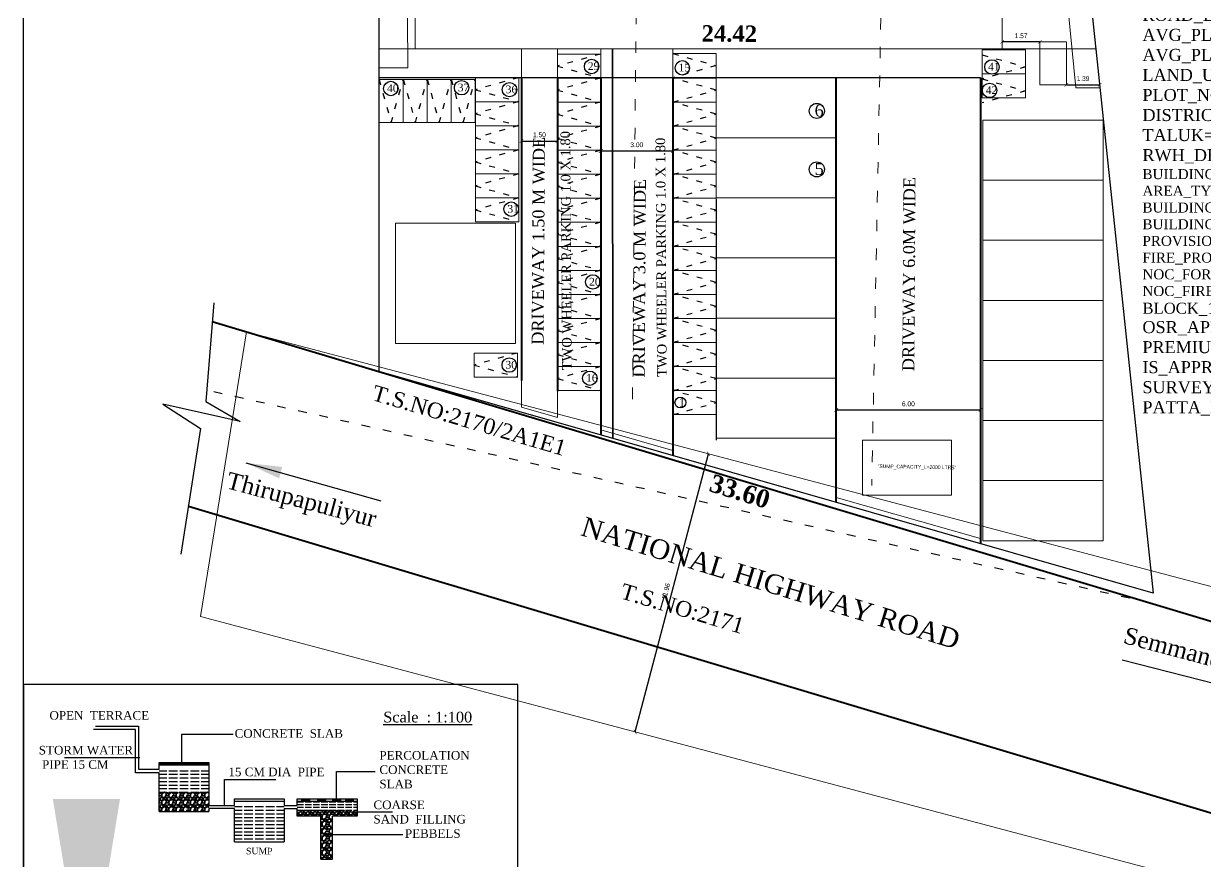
# Model space of a CAD drawing. Header units: metres. Extents: x 17422 to 45078, y -24482 to 1021.
# Drawn here: x 44995.74 to 45044.91, y -24448.39 to -24413.55 of the extents above; entities that cross this region are included whole.
import ezdxf

# ---------------------------------------------------------------- set-up
doc = ezdxf.new("R2010")
doc.units = ezdxf.units.M
doc.header["$MEASUREMENT"] = 0
doc.header["$PDMODE"] = 34
doc.linetypes.add('ACAD_ISO03W100', pattern=[30, 12, -18])
for name, color, linetype in [('ANGULAR_PARKING_SLOT_1', 6, 'Continuous'), ('BLK_1_INTERNAL_VEHICULAR_ACCESS', 161, 'Continuous'), ('BLK_1_LVL_0_BLDG_FOOT_PRINT', 1, 'Continuous'), ('BLK_1_LVL_0_FRONT_SETBACK', 2, 'Continuous'), ('BLK_1_LVL_0_SIDE_SETBACK1', 171, 'Continuous'), ('BLK_1_LVL_0_SIDE_SETBACK2', 102, 'Continuous'), ('PLOT_BOUNDARY', 70, 'Continuous'), ('ROAD_WIDTH', 2, 'Continuous'), ('RWH', 130, 'Continuous'), ('SEPTIC_TANK', 146, 'Continuous'), ('TWO_WHEELER_DRIVE_WAY', 6, 'Continuous'), ('TWO_WHEELER_PARKING', 2, 'Continuous'), ('UG_SUMP', 194, 'Continuous')]:
    doc.layers.add(name, color=color, linetype=linetype)
for name, color, linetype, lineweight in [('AS_AT_SITE', 6, 'Continuous', 18), ('DRIVE_WAY', 255, 'Continuous', 18), ('TRANSFORMER_YARD', 7, 'Continuous', 30)]:
    doc.layers.add(name, color=color, linetype=linetype, lineweight=lineweight)
for name, color, linetype, plot in [('FMB_OR_PLR', 70, 'Continuous', False), ('PLAN_INFO', 1, 'Continuous', False), ('SUPER_IMPOSED', 5, 'Continuous', False)]:
    doc.layers.add(name, color=color, linetype=linetype, plot=plot)
doc.styles.add('default_mm', font='ARIALN.TTF', dxfattribs={"height": 30})
doc.styles.add('plan9', font='times.ttf', dxfattribs={"height": 9})
doc.styles.get("Standard").update_dxf_attribs({"font": 'times.ttf', "height": 0.23})
doc.styles.add('style2', font='times.ttf', dxfattribs={"height": 7})
doc.styles.add('title', font='times.ttf', dxfattribs={"height": 15})
doc.styles.add('USA TEXT', font='GOTHIC.TTF')
doc.dimstyles.new('1-100-ED', dxfattribs={"dimtxt": 0.2, "dimasz": 0.15, "dimexe": 0.18, "dimexo": 0.0625, "dimgap": 0.15, "dimtad": 1, "dimzin": 0, "dimdsep": 46, "dimtxsty": 'USA TEXT', "dimblk": 'ARCHTICK', "dimcen": 0.1, "dimse1": 1, "dimse2": 1, "dimclrd": 256, "dimclrt": 256, "dimadec": 0, "dimazin": 0, "dimtfac": 1, "dimtofl": 0, "dimtmove": 0, "dimatfit": 3, "dimldrblk": 'ARCHTICK', "dimfxl": 0, "dimtolj": 1, "dimtzin": 0, "dimarcsym": 0})
doc.dimstyles.new('ISO-25', dxfattribs={"dimtxt": 9.5, "dimasz": 8.5, "dimexe": 1.25, "dimexo": 0.625, "dimtad": 1, "dimdec": 0, "dimlunit": 4, "dimtxsty": 'Standard', "dimcen": 2.5, "dimadec": 0, "dimazin": 0, "dimtfac": 1, "dimtdec": 0, "dimtix": 1, "dimtmove": 1, "dimatfit": 3, "dimfxl": 0, "dimlwd": 15, "dimarcsym": 0})
doc.dimstyles.new('Standard$7', dxfattribs={"dimtxt": 9, "dimasz": 9, "dimexe": 9, "dimexo": 9, "dimgap": 0, "dimtad": 0, "dimdec": 1, "dimzin": 0, "dimdsep": 46, "dimlunit": 4, "dimtxsty": 'Standard', "dimcen": 0, "dimclrd": 256, "dimclre": 256, "dimclrt": 256, "dimazin": 0, "dimtfac": 1, "dimtdec": 1, "dimtofl": 0, "dimtmove": 0, "dimatfit": 3, "dimfxl": 0, "dimtolj": 1, "dimtzin": 0, "dimlwd": -1, "dimlwe": -1, "dimarcsym": 0})
pattern_1 = [(0, (44909.5976, -24469.38718), (0, 0.14917598), [0.35802235, -0.0895056])]

# ---------------------------------------------------------------- blocks, each defined once
blk = doc.blocks.new('_ArchTick')
at = {"color": 0, "linetype": 'ByBlock', "const_width": 0.15}
blk.add_lwpolyline([(-0.5, -0.5), (0.5, 0.5)], dxfattribs=at)
blk = doc.blocks.new('*D187')
at = {"layer": 'Defpoints', "color": 0, "lineweight": 30, "ltscale": 0.23}
for p in [(45029.554, -24429.619, 138.679), (45029.554, -24429.619), (45035.554, -24429.619)]:
    blk.add_point(p, dxfattribs=at)
at = {"layer": 'DRIVE_WAY', "lineweight": -2, "ltscale": 0.23}
blk.add_line((45035.554, -24429.619), (45029.554, -24429.619), dxfattribs=at)
at = {"layer": 'DRIVE_WAY', "lineweight": -2, "ltscale": 0.23, "xscale": 0.15, "yscale": 0.15, "zscale": 0.15, "rotation": 180}
blk.add_blockref('_ArchTick', (45029.554, -24429.619), dxfattribs=at)
at = {"layer": 'DRIVE_WAY', "lineweight": -2, "ltscale": 0.23, "xscale": 0.15, "yscale": 0.15, "zscale": 0.15}
blk.add_blockref('_ArchTick', (45035.554, -24429.619), dxfattribs=at)
at = {"layer": 'DRIVE_WAY', "lineweight": 0, "ltscale": 0.23, "insert": (45032.554, -24429.364), "char_height": 0.2, "attachment_point": 5, "style": 'USA TEXT'}
blk.add_mtext('\\A1;6.00', dxfattribs=at)
blk = doc.blocks.new('*D188')
at = {"layer": 'Defpoints', "color": 0, "lineweight": 30}
for p in [(45019.753, -24418.841), (45022.753, -24418.841, 138.679), (45022.753, -24418.841)]:
    blk.add_point(p, dxfattribs=at)
at = {"layer": 'TWO_WHEELER_DRIVE_WAY', "lineweight": -2}
blk.add_line((45019.753, -24418.841), (45022.753, -24418.841), dxfattribs=at)
at = {"layer": 'TWO_WHEELER_DRIVE_WAY', "lineweight": -2, "xscale": 0.15, "yscale": 0.15, "zscale": 0.15, "rotation": 180}
blk.add_blockref('_ArchTick', (45019.753, -24418.841), dxfattribs=at)
at = {"layer": 'TWO_WHEELER_DRIVE_WAY', "lineweight": -2, "xscale": 0.15, "yscale": 0.15, "zscale": 0.15}
blk.add_blockref('_ArchTick', (45022.753, -24418.841), dxfattribs=at)
at = {"layer": 'TWO_WHEELER_DRIVE_WAY', "lineweight": 0, "insert": (45021.253, -24418.586), "char_height": 0.2, "attachment_point": 5, "style": 'USA TEXT'}
blk.add_mtext('\\A1;3.00', dxfattribs=at)
blk = doc.blocks.new('*D189')
at = {"layer": 'Defpoints', "color": 0, "lineweight": 30}
for p in [(45016.453, -24418.431, 138.679), (45017.952, -24418.43, 138.679), (45017.952, -24418.43)]:
    blk.add_point(p, dxfattribs=at)
at = {"layer": 'TWO_WHEELER_DRIVE_WAY', "lineweight": -2}
blk.add_line((45016.453, -24418.43), (45017.952, -24418.43), dxfattribs=at)
at = {"layer": 'TWO_WHEELER_DRIVE_WAY', "lineweight": -2, "xscale": 0.15, "yscale": 0.15, "zscale": 0.15, "rotation": 180}
blk.add_blockref('_ArchTick', (45016.453, -24418.43), dxfattribs=at)
at = {"layer": 'TWO_WHEELER_DRIVE_WAY', "lineweight": -2, "xscale": 0.15, "yscale": 0.15, "zscale": 0.15}
blk.add_blockref('_ArchTick', (45017.952, -24418.43), dxfattribs=at)
at = {"layer": 'TWO_WHEELER_DRIVE_WAY', "lineweight": 0, "insert": (45017.202, -24418.175), "char_height": 0.2, "attachment_point": 5, "style": 'USA TEXT'}
blk.add_mtext('\\A1;1.50', dxfattribs=at)
blk = doc.blocks.new('*D190')
at = {"layer": 'Defpoints', "color": 0, "lineweight": 30}
for p in [(45036.458, -24414.305), (45036.458, -24414.305), (45038.025, -24414.305)]:
    blk.add_point(p, dxfattribs=at)
at = {"layer": 'SEPTIC_TANK', "lineweight": -2}
blk.add_line((45038.025, -24414.305), (45036.458, -24414.305), dxfattribs=at)
at = {"layer": 'SEPTIC_TANK', "lineweight": -2, "xscale": 0.15, "yscale": 0.15, "zscale": 0.15, "rotation": 180}
blk.add_blockref('_ArchTick', (45036.458, -24414.305), dxfattribs=at)
at = {"layer": 'SEPTIC_TANK', "lineweight": -2, "xscale": 0.15, "yscale": 0.15, "zscale": 0.15}
blk.add_blockref('_ArchTick', (45038.025, -24414.305), dxfattribs=at)
at = {"layer": 'SEPTIC_TANK', "lineweight": 0, "insert": (45037.242, -24414.052), "char_height": 0.2, "attachment_point": 5, "style": 'USA TEXT'}
blk.add_mtext('\\A1;1.57', dxfattribs=at)
blk = doc.blocks.new('*D191')
at = {"layer": 'Defpoints', "color": 0, "lineweight": 30}
for p in [(45039.127, -24416.093), (45040.513, -24416.088), (45040.513, -24416.088)]:
    blk.add_point(p, dxfattribs=at)
at = {"layer": 'SEPTIC_TANK', "lineweight": -2}
blk.add_line((45039.127, -24416.093), (45040.513, -24416.088), dxfattribs=at)
at = {"layer": 'SEPTIC_TANK', "lineweight": -2, "xscale": 0.15, "yscale": 0.15, "zscale": 0.15}
for p, rotation in [((45039.127, -24416.093), 180.1845894718901), ((45040.513, -24416.088), 0.1845894718902007)]:
    blk.add_blockref('_ArchTick', p, dxfattribs=dict(at, rotation=rotation))
at = {"layer": 'SEPTIC_TANK', "lineweight": 0, "insert": (45039.819, -24415.835), "char_height": 0.2, "attachment_point": 5, "rotation": 0.1846, "style": 'USA TEXT'}
blk.add_mtext('\\A1;1.39', dxfattribs=at)
blk = doc.blocks.new('*D192')
at = {"layer": 'Defpoints', "color": 0, "lineweight": 30}
for p in [(45024.238, -24431.441), (45024.238, -24431.441), (45021.185, -24443.01)]:
    blk.add_point(p, dxfattribs=at)
at = {"layer": 'ROAD_WIDTH', "lineweight": -2}
blk.add_line((45021.185, -24443.01), (45024.238, -24431.441), dxfattribs=at)
at = {"layer": 'ROAD_WIDTH', "lineweight": -2, "xscale": 0.15, "yscale": 0.15, "zscale": 0.15}
for p, rotation in [((45024.238, -24431.441), 75.21393887436653), ((45021.185, -24443.01), 255.2139388743665)]:
    blk.add_blockref('_ArchTick', p, dxfattribs=dict(at, rotation=rotation))
at = {"layer": 'ROAD_WIDTH', "lineweight": 0, "insert": (45022.465, -24437.161), "char_height": 0.2, "attachment_point": 5, "rotation": 75.2139, "style": 'USA TEXT'}
blk.add_mtext('\\A1;11.96', dxfattribs=at)

msp = doc.modelspace()

# ---------------------------------------------------------------- hatches: boundary and pattern name
for points in [[(45001.72899, -24444.28655), (45001.41087, -24444.28655), (45001.41087, -24444.37605), (45001.72899, -24444.37605)], [(45002.04711, -24444.28655), (45001.72899, -24444.28655), (45001.72899, -24444.37605), (45002.04711, -24444.37605)], [(45002.36523, -24444.28655), (45002.04711, -24444.28655), (45002.04711, -24444.37605), (45002.36523, -24444.37605)], [(45002.65308, -24444.28655), (45002.33496, -24444.28655), (45002.33496, -24444.37605), (45002.65308, -24444.37605)], [(45002.90947, -24444.28655), (45002.59135, -24444.28655), (45002.59135, -24444.37605), (45002.90947, -24444.37605)], [(45003.22759, -24444.28655), (45002.90947, -24444.28655), (45002.90947, -24444.37605), (45003.22759, -24444.37605)], [(45003.4426, -24444.28655), (45003.22759, -24444.28655), (45003.22759, -24444.37605), (45003.4426, -24444.37605)], [(45007.64163, -24445.79528), (45007.32351, -24445.79528), (45007.32351, -24445.88478), (45007.64163, -24445.88478)], [(45008.30063, -24445.79528), (45007.98251, -24445.79528), (45007.98251, -24445.88478), (45008.30063, -24445.88478)], [(45008.92412, -24445.79528), (45008.606, -24445.79528), (45008.606, -24445.88478), (45008.92412, -24445.88478)], [(45009.45934, -24445.79528), (45009.14122, -24445.79528), (45009.14122, -24445.88478), (45009.45934, -24445.88478)]]:
    msp.add_hatch(color=256).paths.add_polyline_path(points)
at = {"lineweight": -3}
h = msp.add_hatch(dxfattribs=at)
h.set_pattern_fill('ACAD_ISO02W100', color=256, scale=0.029835, style=0)
h.set_pattern_definition(pattern_1)
h.paths.add_polyline_path([(45003.4426, -24444.55506), (45001.38397, -24444.55506), (45001.38397, -24444.71048), (45001.38397, -24445.56946), (45003.4426, -24445.56946)])
h = msp.add_hatch()
h.set_pattern_fill('GRAVEL', color=256, scale=0.298352, style=0)
h.set_pattern_definition([(228.0128, (43956.27878, -24830.969825), (-2.38681512054, -2.68516800425), [0.04013908, -3.97377596]), (184.9697, (43956.251928, -24830.99966), (3.58022378569, 0.29834936243), [0.06887992, -6.81910993]), (132.5104, (43956.183307, -24831.005627), (2.98351679077, -3.28187410384), [0.04856812, -4.80824967]), (267.2737, (43956.06695, -24831.080215), (0.29835076788, 5.96703920795), [0.06272492, -6.20976574]), (292.8337, (43956.063967, -24831.142869), (-1.4917627353, 3.58022240141), [0.06150675, -6.089176355]), (357.2737, (43956.087835, -24831.199556), (-5.96703920795, 0.29835076788), [0.06272492, -6.20976574]), (37.6942, (43956.150489, -24831.202539), (-3.87857761954, -2.98351669733), [0.082950496, -8.21209254]), (72.2553, (43956.216126, -24831.151819), (2.08846690305, 6.56374190752), [0.07831381, -7.7530697]), (121.4296, (43956.239994, -24831.077231), (-2.38681810466, 3.87857394709), [0.062937345, -6.23080403]), (175.2364, (43956.207176, -24831.023528), (3.2818717983, -0.29834942975), [0.0718527, -3.52078072]), (222.3974, (43956.135571, -24831.017561), (-3.58022566517, -3.28186915362), [0.09292112, -9.19919774]), (138.8141, (43956.362319, -24831.083198), (-2.0884645712, 1.7901109344), [0.03171511, -3.13980944]), (171.4692, (43956.33845, -24831.062314), (3.87857491623, -0.59670627197), [0.060337805, -5.97345697]), (225, (43956.27878, -24831.05336), (0, -0.29835205), [0.04219323, -0.37973998]), (203.1986, (43956.257895, -24831.01756), (1.4917596996, 0.5967043074), [0.02272189, -2.24945888]), (291.8014, (43956.23701, -24831.02651), (-0.2983519293, 0.8950559494), [0.0321334, -1.57454111]), (30.9638, (43956.248945, -24831.056347), (0.895055278, 0.596704653), [0.05219041, -1.687485525]), (161.5651, (43956.2937, -24831.029495), (0.596704042, -0.2983514796), [0.03773884, -0.90573299]), (16.3895, (43956.063967, -24831.026512), (2.98352021587, 0.89505369295), [0.05286797, -5.23394212]), (70.3462, (43956.114686, -24831.011594), (-1.19340640603, -3.28187215313), [0.0443533, -4.390967464]), (293.1986, (43956.293698, -24830.969825), (-0.5967043074, 1.4917596996), [0.04544348, -2.22673729]), (343.6105, (43956.311599, -24831.011594), (-2.98352021587, 0.89505369295), [0.05286797, -5.23394212]), (339.444, (43956.063967, -24831.21149), (-1.4917603303, 0.5967027175), [0.05098238, -2.49813792]), (294.7751, (43956.111703, -24831.22939), (-1.49175744963, 3.2818725369), [0.04271744, -4.229032465]), (66.8014, (43956.29668, -24831.268177), (0.5967043074, 1.4917596996), [0.04544348, -2.22673729]), (17.354, (43956.314582, -24831.226407), (-3.87857603036, -1.19340618373), [0.05001304, -4.95127721]), (69.444, (43956.15049, -24831.268177), (-0.5967027175, -1.4917603303), [0.02549119, -2.523629114]), (101.3099, (43956.27878, -24831.268177), (-0.2983512495, 1.1934080484), [0.01521297, -1.50608933]), (165.9638, (43956.2758, -24831.25326), (0.895056031, -0.2983513764), [0.06150675, -1.168629694]), (186.009, (43956.216126, -24831.238341), (2.98351948565, 0.29835175237), [0.05700014, -5.64300592]), (303.6901, (43956.248945, -24831.0832), (-0.298352354, 0.59670378), [0.043028916, -1.03269428]), (353.1572, (43956.272813, -24831.119001), (5.07198306264, -0.59670629819), [0.07512323, -7.43718718]), (60.9454, (43956.3474, -24831.12795), (-1.1934078321, -2.0884638067), [0.030717124, -3.041004225]), (90, (43956.36232, -24831.1011), (-0.298351956, 0.298351956), [0.01790112, -0.28045084]), (120.2564, (43956.21016, -24831.22939), (1.19340629846, -2.0884644247), [0.04144825, -4.10338959]), (48.0128, (43956.189274, -24831.193589), (2.38681512054, 2.68516800425), [0.08027816, -3.93363688]), (0, (43956.24298, -24831.13392), (0.298351956, 0.298351956), [0.07757151, -0.22078045]), (325.3048, (43956.32055, -24831.133918), (-2.98351784713, 2.08846626067), [0.04717362, -4.670184916]), (254.0546, (43956.359335, -24831.16077), (-0.298351923, -1.1934078618), [0.04344064, -2.12859442]), (207.646, (43956.347401, -24831.202539), (-5.66868591301, -2.98352186121), [0.07072881, -7.002163474]), (175.4261, (43956.284747, -24831.235358), (-3.87857559454, 0.29835040491), [0.07482637, -7.40780279])])
h.paths.add_polyline_path([(45003.4426, -24445.51902), (45001.38397, -24445.51902), (45001.38397, -24446.31534), (45003.4426, -24446.31534)])
h = msp.add_hatch(dxfattribs=at)
h.set_pattern_fill('ACAD_ISO02W100', color=256, scale=0.029835, style=0)
h.set_pattern_definition(pattern_1)
h.paths.add_polyline_path([(45006.57529, -24446.19562), (45006.57529, -24446.06379), (45006.57529, -24446.04888), (45004.51667, -24446.04888), (45004.51667, -24446.06379), (45004.51667, -24446.19562), (45004.51667, -24447.58539), (45006.57529, -24447.58539)])
h = msp.add_hatch(dxfattribs=at)
h.set_pattern_fill('ACAD_ISO02W100', color=256, scale=0.022376, style=0)
h.set_pattern_definition([(0, (44909.10839, -24469.41702), (0, 0.11188198), [0.26851676, -0.0671292])])
h.paths.add_polyline_path([(45009.62235, -24445.91462), (45007.11619, -24445.91462), (45007.11619, -24446.09363), (45007.11619, -24446.28756), (45009.62235, -24446.28756)])
h = msp.add_hatch(dxfattribs=at)
h.set_pattern_fill('GRAVEL', color=256, scale=0.298352, style=0)
h.set_pattern_definition([(228.0128, (43955.789566, -24830.969825), (-2.38681512054, -2.68516800425), [0.04013908, -3.97377596]), (184.9697, (43955.762715, -24830.99966), (3.58022378569, 0.29834936243), [0.06887992, -6.81910993]), (132.5104, (43955.694094, -24831.005627), (2.98351679077, -3.28187410384), [0.04856812, -4.80824967]), (267.2737, (43955.577737, -24831.080215), (0.29835076788, 5.96703920795), [0.06272492, -6.20976574]), (292.8337, (43955.574753, -24831.142869), (-1.4917627353, 3.58022240141), [0.06150675, -6.089176355]), (357.2737, (43955.598621, -24831.199556), (-5.96703920795, 0.29835076788), [0.06272492, -6.20976574]), (37.6942, (43955.661275, -24831.202539), (-3.87857761954, -2.98351669733), [0.082950496, -8.21209254]), (72.2553, (43955.726913, -24831.151819), (2.08846690305, 6.56374190752), [0.07831381, -7.7530697]), (121.4296, (43955.750781, -24831.077231), (-2.38681810466, 3.87857394709), [0.062937345, -6.23080403]), (175.2364, (43955.717962, -24831.023528), (3.2818717983, -0.29834942975), [0.0718527, -3.52078072]), (222.3974, (43955.646358, -24831.017561), (-3.58022566517, -3.28186915362), [0.09292112, -9.19919774]), (138.8141, (43955.873105, -24831.083198), (-2.0884645712, 1.7901109344), [0.03171511, -3.13980944]), (171.4692, (43955.849237, -24831.062314), (3.87857491623, -0.59670627197), [0.060337805, -5.97345697]), (225, (43955.78957, -24831.05336), (0, -0.29835205), [0.04219323, -0.37973998]), (203.1986, (43955.76868, -24831.01756), (1.4917596996, 0.5967043074), [0.02272189, -2.24945888]), (291.8014, (43955.747797, -24831.02651), (-0.2983519293, 0.8950559494), [0.0321334, -1.57454111]), (30.9638, (43955.75973, -24831.056347), (0.895055278, 0.596704653), [0.05219041, -1.687485525]), (161.5651, (43955.80448, -24831.029495), (0.596704042, -0.2983514796), [0.03773884, -0.90573299]), (16.3895, (43955.574753, -24831.026512), (2.98352021587, 0.89505369295), [0.05286797, -5.23394212]), (70.3462, (43955.625473, -24831.011594), (-1.19340640603, -3.28187215313), [0.0443533, -4.390967464]), (293.1986, (43955.804484, -24830.969825), (-0.5967043074, 1.4917596996), [0.04544348, -2.22673729]), (343.6105, (43955.822385, -24831.011594), (-2.98352021587, 0.89505369295), [0.05286797, -5.23394212]), (339.444, (43955.574753, -24831.21149), (-1.4917603303, 0.5967027175), [0.05098238, -2.49813792]), (294.7751, (43955.62249, -24831.22939), (-1.49175744963, 3.2818725369), [0.04271744, -4.229032465]), (66.8014, (43955.807468, -24831.268177), (0.5967043074, 1.4917596996), [0.04544348, -2.22673729]), (17.354, (43955.825369, -24831.226407), (-3.87857603036, -1.19340618373), [0.05001304, -4.95127721]), (69.444, (43955.661275, -24831.268177), (-0.5967027175, -1.4917603303), [0.02549119, -2.523629114]), (101.3099, (43955.789566, -24831.268177), (-0.2983512495, 1.1934080484), [0.01521297, -1.50608933]), (165.9638, (43955.78658, -24831.25326), (0.895056031, -0.2983513764), [0.06150675, -1.168629694]), (186.009, (43955.726913, -24831.238341), (2.98351948565, 0.29835175237), [0.05700014, -5.64300592]), (303.6901, (43955.75973, -24831.0832), (-0.298352354, 0.59670378), [0.043028916, -1.03269428]), (353.1572, (43955.7836, -24831.119001), (5.07198306264, -0.59670629819), [0.07512323, -7.43718718]), (60.9454, (43955.858187, -24831.12795), (-1.1934078321, -2.0884638067), [0.030717124, -3.041004225]), (90, (43955.8731, -24831.1011), (-0.298351956, 0.298351956), [0.01790112, -0.28045084]), (120.2564, (43955.720946, -24831.22939), (1.19340629846, -2.0884644247), [0.04144825, -4.10338959]), (48.0128, (43955.70006, -24831.193589), (2.38681512054, 2.68516800425), [0.08027816, -3.93363688]), (0, (43955.75376, -24831.13392), (0.298351956, 0.298351956), [0.07757151, -0.22078045]), (325.3048, (43955.831336, -24831.133918), (-2.98351784713, 2.08846626067), [0.04717362, -4.670184916]), (254.0546, (43955.87012, -24831.16077), (-0.298351923, -1.1934078618), [0.04344064, -2.12859442]), (207.646, (43955.858187, -24831.202539), (-5.66868591301, -2.98352186121), [0.07072881, -7.002163474]), (175.4261, (43955.795534, -24831.235358), (-3.87857559454, 0.29835040491), [0.07482637, -7.40780279])])
h.paths.add_polyline_path([(45008.59304, -24446.51132), (45009.62235, -24446.51132), (45009.62235, -24446.25772), (45007.11619, -24446.25772), (45007.11619, -24446.51132), (45008.10076, -24446.51132), (45008.10076, -24448.30143), (45008.59304, -24448.30143)])

# ---------------------------------------------------------------- linework, layer by layer
at = {"color": 6, "lineweight": 40}
for p, q in [((45019.75331, -24415.79455, 138.67882), (45019.75331, -24430.65696, 138.67882)), ((45022.75331, -24415.79455, 138.67882), (45022.75331, -24431.51482, 138.67882)), ((45003.58821, -24425.93924), (45050.96421, -24440.1492)), ((45002.59531, -24433.62058), (45049.92846, -24447.81769))]:
    msp.add_line(p, q, dxfattribs=at)
at = {"color": 6, "lineweight": 30}
for p, q in [((45035.5536, -24415.79465), (45035.5536, -24434.12149, 137.61644)), ((45024.5536, -24420.86914, 138.67882), (45024.5536, -24430.86914, 138.67882)), ((45029.5536, -24420.86914, 138.67882), (45029.5536, -24433.45938, 138.67882))]:
    msp.add_line(p, q, dxfattribs=at)
for p, q in [((45000.40094, -24442.90731), (44998.64273, -24442.90731)), ((44998.73777, -24442.76495), (45000.52788, -24442.76495)), ((45000.40094, -24444.71048), (45000.40094, -24442.90731)), ((45000.52788, -24442.76495), (45000.52788, -24444.55506)), ((45001.38397, -24444.28655), (45003.4426, -24444.28655)), ((45001.38397, -24444.55506), (45001.38397, -24444.28655)), ((45001.38397, -24444.37605), (45003.4426, -24444.37605)), ((45003.4426, -24444.28655), (45003.4426, -24446.06379)), ((45001.38397, -24444.71048), (45000.40094, -24444.71048)), ((45000.52788, -24444.55506), (45001.38397, -24444.55506)), ((45001.38397, -24446.31534), (45001.38397, -24444.71048)), ((45004.51667, -24445.79528), (45006.57529, -24445.79528)), ((45004.51667, -24446.06379), (45004.51667, -24445.79528)), ((45004.51667, -24445.88478), (45006.57529, -24445.88478)), ((45006.57529, -24445.79528), (45006.57529, -24446.06379)), ((45007.11619, -24446.06379), (45007.11619, -24445.79528)), ((45007.11619, -24445.79528), (45009.62235, -24445.79528)), ((45007.11619, -24445.88478), (45009.62235, -24445.88478)), ((45009.62235, -24445.79528), (45009.62235, -24446.51132)), ((45001.38397, -24446.31534), (45003.4426, -24446.31534)), ((45003.4426, -24446.06379), (45004.51667, -24446.06379)), ((45003.4426, -24446.19805), (45003.4426, -24446.31534)), ((45004.51667, -24447.58539), (45004.51667, -24446.19562)), ((45006.57529, -24446.06379), (45007.11619, -24446.06379)), ((45006.57529, -24446.19562), (45007.11619, -24446.19562)), ((45006.57529, -24446.19562), (45006.57529, -24447.58539)), ((45007.11619, -24446.51132), (45007.11619, -24446.19562)), ((45008.10076, -24446.51132), (45007.11619, -24446.51132)), ((45008.10076, -24448.30143), (45008.10076, -24446.51132)), ((45009.62235, -24446.51132), (45008.59304, -24446.51132)), ((45008.59304, -24448.30143), (45008.59304, -24446.51132)), ((45004.51667, -24447.58539), (45006.57529, -24447.58539)), ((45008.10076, -24448.30143), (45008.59304, -24448.30143))]:
    msp.add_line(p, q)
at = {"lineweight": -3}
msp.add_line((45004.51667, -24446.19562), (45003.4426, -24446.19562), dxfattribs=at)
at = {"lineweight": 30}
for points in [[(44995.7421, -24380.85116), (45077.87284, -24380.85116), (45077.87284, -24480.4419), (44995.7421, -24480.4419)], [(45077.87284, -24480.4419), (44995.7421, -24480.4419), (44995.7421, -24380.85116), (45077.87284, -24380.85116)]]:
    msp.add_lwpolyline(points, close=True, dxfattribs=at)
at = {"color": 1}
msp.add_lwpolyline([(45010.53242, -24391.25483), (45037.95615, -24391.84119), (45042.74329, -24437.23101), (45010.53242, -24428.02023)], close=True, dxfattribs=at)
at = {"color": 6, "linetype": 'ACAD_ISO03W100', "lineweight": 20, "ltscale": 0.04}
for points in [[(45021.42993, -24391.48783), (45021.06868, -24429.77502)], [(45031.82706, -24391.71014), (45031.02973, -24432.7646)]]:
    msp.add_lwpolyline(points, dxfattribs=at)
at = {"linetype": 'ACAD_ISO03W100', "ltscale": 0.02}
for points, elevation in [([(45019.75131, -24414.81133), (45017.95138, -24415.31159), (45019.75145, -24415.81133)], 138.67882), ([(45022.75317, -24414.79374), (45024.55324, -24415.29348), (45022.75331, -24415.79465)], 138.67882), ([(45035.6291, -24414.84435), (45037.42918, -24415.34409), (45035.62925, -24415.84435)], 138.67882), ([(45019.75331, -24415.81133), (45017.95152, -24416.31159), (45019.75159, -24416.81133)], 138.67882), ([(45022.75331, -24416.81138), (45024.55324, -24416.31112), (45022.75317, -24415.81138)], 277.35763), ([(45035.62925, -24415.84435), (45037.42932, -24416.34409), (45035.62939, -24416.84435)], 138.67882), ([(45019.75331, -24416.81133), (45017.95166, -24417.31159), (45019.75174, -24417.81133)], 138.67882), ([(45022.75361, -24417.81138), (45024.55354, -24417.31112), (45022.75347, -24416.81138)], 277.35763), ([(45019.75331, -24417.81133), (45017.95181, -24418.31159), (45019.75188, -24418.81133)], 138.67882), ([(45022.75331, -24418.81138), (45024.55324, -24418.31112), (45022.75317, -24417.81138)], 277.35763), ([(45019.75188, -24418.81133), (45017.95195, -24419.31159), (45019.75202, -24419.81133)], 138.67882), ([(45022.75389, -24419.81138), (45024.55381, -24419.31112), (45022.75374, -24418.81138)], 277.35763), ([(45019.75202, -24419.81133), (45017.9521, -24420.31159), (45019.75217, -24420.81133)], 138.67882), ([(45022.75404, -24420.81138), (45024.55396, -24420.31112), (45022.75389, -24419.81138)], 277.35763), ([(45019.75217, -24420.81133), (45017.95224, -24421.31159), (45019.75231, -24421.81133)], 138.67882), ([(45022.75417, -24421.81138), (45024.5541, -24421.31112), (45022.75403, -24420.81138)], 277.35763), ([(45019.75331, -24421.81133), (45017.95265, -24422.30301), (45019.75245, -24422.81133)], 138.67882), ([(45022.75432, -24422.81138), (45024.55425, -24422.31112), (45022.75417, -24421.81138)], 277.35763), ([(45019.75331, -24422.8134), (45017.95252, -24423.31159), (45019.75259, -24423.81133)], 138.67882), ([(45022.75446, -24423.81138), (45024.55439, -24423.31112), (45022.75432, -24422.81138)], 138.67882), ([(45019.75259, -24423.81133), (45017.95267, -24424.31159), (45019.75274, -24424.81133), (45017.95281, -24425.31159), (45019.75288, -24425.81133), (45017.95295, -24426.31159), (45019.75303, -24426.81133), (45017.9531, -24427.31159), (45019.75331, -24427.81133), (45017.95324, -24428.31159), (45019.75331, -24428.81133)], 138.67882), ([(45022.75461, -24424.81138), (45024.55454, -24424.31112), (45022.75446, -24423.81138)], 138.67882), ([(45022.75475, -24425.81138), (45024.55468, -24425.31112), (45022.75461, -24424.81138)], 277.35763), ([(45022.75489, -24426.81138), (45024.55482, -24426.31112), (45022.75475, -24425.81138)], 277.35763), ([(45022.75504, -24427.81138), (45024.55496, -24427.31112), (45022.75489, -24426.81138)], 138.67882), ([(45022.75518, -24428.81138), (45024.55511, -24428.31112), (45022.75504, -24427.81138)], 138.67882), ([(45022.75532, -24429.81138), (45024.55525, -24429.31112), (45022.75518, -24428.81138)], 138.67882)]:
    msp.add_lwpolyline(points, dxfattribs=dict(at, elevation=elevation))
at = {"color": 6, "lineweight": 30}
for points in [[(45035.5536, -24415.79465), (45010.53242, -24415.79465)], [(45003.65044, -24425.15775), (45003.32325, -24429.26681), (45004.7479, -24430.09804), (45001.52786, -24429.38133), (45003.09885, -24430.39359), (45002.28478, -24435.61062)]]:
    msp.add_lwpolyline(points, dxfattribs=at)
at = {"linetype": 'ACAD_ISO03W100', "ltscale": 0.02}
for points in [[(45010.53242, -24415.86494), (45011.03242, -24417.66494), (45011.53242, -24415.86494), (45012.04409, -24417.66494), (45012.53242, -24415.86494), (45013.03242, -24417.66494), (45013.53242, -24415.86494), (45014.03242, -24417.66494), (45014.53242, -24415.86494)], [(45016.34026, -24415.79465), (45014.53962, -24416.29491), (45016.33969, -24416.79465), (45014.53976, -24417.29491), (45016.33983, -24417.79465), (45014.5399, -24418.29491), (45016.33997, -24418.79465), (45014.54004, -24419.29491), (45016.34012, -24419.79465)], [(45016.34012, -24419.79465), (45014.54019, -24420.29491), (45016.34026, -24420.79465)], [(45016.34026, -24420.79465), (45014.54033, -24421.29491), (45016.3404, -24421.79465)], [(45016.28412, -24427.24804), (45014.48419, -24427.7483), (45016.28426, -24428.24804)]]:
    msp.add_lwpolyline(points, dxfattribs=at)
at = {"color": 6, "lineweight": 40, "elevation": 138.67882}
for points in [[(45016.45265, -24415.79469), (45016.45265, -24428.39235)], [(45017.95265, -24415.79469), (45017.95265, -24428.8404)], [(45029.5536, -24433.45938), (45029.5536, -24415.79465)]]:
    msp.add_lwpolyline(points, dxfattribs=at)
at = {"color": 6, "lineweight": 40}
msp.add_lwpolyline([(45035.5536, -24415.79465), (45035.5536, -24435.1751)], dxfattribs=at)
at = {"linetype": 'ACAD_ISO03W100', "ltscale": 0.03}
msp.add_lwpolyline([(45042.63929, -24437.65036), (45003.36058, -24428.79796)], dxfattribs=at)
at = {"ltscale": 0.23}
msp.add_lwpolyline([(44995.7421, -24449.30128), (45016.30038, -24449.30128), (45016.30038, -24441.04091), (44995.7421, -24441.04091)], close=True, dxfattribs=at)
for points in [[(45002.32551, -24444.32764), (45002.32551, -24443.10384), (45004.45375, -24443.10384)], [(45000.57045, -24444.09166), (44997.4477, -24444.09166)], [(45008.76364, -24445.8007), (45008.76364, -24444.65665), (45010.37245, -24444.65665)], [(45004.10204, -24446.06046), (45004.10204, -24444.98639), (45006.23028, -24444.98639)], [(45009.34202, -24446.33088), (45011.09445, -24446.33088)]]:
    msp.add_lwpolyline(points)
for points in [[(45001.41087, -24444.28655), (45001.72899, -24444.28655), (45001.72899, -24444.37605), (45001.41087, -24444.37605)], [(45001.72899, -24444.28655), (45002.04711, -24444.28655), (45002.04711, -24444.37605), (45001.72899, -24444.37605)], [(45002.04711, -24444.28655), (45002.36523, -24444.28655), (45002.36523, -24444.37605), (45002.04711, -24444.37605)], [(45002.33496, -24444.28655), (45002.65308, -24444.28655), (45002.65308, -24444.37605), (45002.33496, -24444.37605)], [(45002.59135, -24444.28655), (45002.90947, -24444.28655), (45002.90947, -24444.37605), (45002.59135, -24444.37605)], [(45002.90947, -24444.28655), (45003.22759, -24444.28655), (45003.22759, -24444.37605), (45002.90947, -24444.37605)], [(45003.22759, -24444.28655), (45003.4426, -24444.28655), (45003.4426, -24444.37605), (45003.22759, -24444.37605)], [(45007.32351, -24445.79528), (45007.64163, -24445.79528), (45007.64163, -24445.88478), (45007.32351, -24445.88478)], [(45007.98251, -24445.79528), (45008.30063, -24445.79528), (45008.30063, -24445.88478), (45007.98251, -24445.88478)], [(45008.606, -24445.79528), (45008.92412, -24445.79528), (45008.92412, -24445.88478), (45008.606, -24445.88478)], [(45009.14122, -24445.79528), (45009.45934, -24445.79528), (45009.45934, -24445.88478), (45009.14122, -24445.88478)]]:
    msp.add_lwpolyline(points, close=True)
at = {"lineweight": -3}
msp.add_lwpolyline([(45008.39823, -24447.27533), (45011.52098, -24447.27533)], dxfattribs=at)
at = {"color": 1, "lineweight": 30}
for centre, radius in [((45019.37297, -24415.32793, 0), 0.30034), ((45023.14887, -24415.38695, 0), 0.30034), ((45036.02934, -24415.34873), 0.30034), ((45011.01998, -24416.24515), 0.30034), ((45013.96394, -24416.21345, 0), 0.30034), ((45015.95573, -24416.29376), 0.30034), ((45035.93418, -24416.32236), 0.30034), ((45028.74509, -24417.17849), 0.31337), ((45028.74509, -24419.60988), 0.31337), ((45016.02824, -24421.26308), 0.30034), ((45019.42596, -24424.29328, 0), 0.30034), ((45015.94847, -24427.74811, 0), 0.30034), ((45019.30005, -24428.29688, 0), 0.30034), ((45023.06765, -24429.30748), 0.22563)]:
    msp.add_circle(centre, radius, dxfattribs=at)
at = {"layer": 'ANGULAR_PARKING_SLOT_1', "color": 6, "linetype": 'Continuous', "lineweight": 0}
for points in [[(45035.65595, -24417.55721), (45040.65595, -24417.55721), (45040.65595, -24420.05721), (45035.65595, -24420.05721), (45035.65595, -24417.55721)], [(45035.65595, -24420.05721), (45040.65595, -24420.05721), (45040.65595, -24422.55721), (45035.65595, -24422.55721), (45035.65595, -24420.05721)], [(45035.65595, -24422.55721), (45040.65595, -24422.55721), (45040.65595, -24425.05721), (45035.65595, -24425.05721), (45035.65595, -24422.55721)], [(45035.65595, -24425.05721), (45040.65595, -24425.05721), (45040.65595, -24427.55721), (45035.65595, -24427.55721), (45035.65595, -24425.05721)], [(45035.65595, -24427.55721), (45040.65595, -24427.55721), (45040.65595, -24430.05721), (45035.65595, -24430.05721), (45035.65595, -24427.55721)], [(45035.65595, -24430.05721), (45040.65595, -24430.05721), (45040.65595, -24432.55721), (45035.65595, -24432.55721), (45035.65595, -24430.05721)], [(45035.65595, -24432.55721), (45040.65595, -24432.55721), (45040.65595, -24435.05721), (45035.65595, -24435.05721), (45035.65595, -24432.55721)]]:
    msp.add_lwpolyline(points, dxfattribs=at)
at = {"layer": 'ANGULAR_PARKING_SLOT_1', "color": 6, "linetype": 'Continuous', "lineweight": 0, "elevation": 138.67882}
for points in [[(45024.5536, -24418.29465), (45029.5536, -24418.29465), (45029.5536, -24420.79465), (45024.5536, -24420.79465), (45024.5536, -24418.29465)], [(45024.5536, -24420.79465), (45029.5536, -24420.79465), (45029.5536, -24423.29465), (45024.5536, -24423.29465), (45024.5536, -24420.79465)], [(45024.5536, -24423.29465), (45029.5536, -24423.29465), (45029.5536, -24425.79465), (45024.5536, -24425.79465), (45024.5536, -24423.29465)], [(45024.5536, -24425.79465), (45029.5536, -24425.79465), (45029.5536, -24428.29465), (45024.5536, -24428.29465), (45024.5536, -24425.79465)], [(45024.5536, -24428.29465), (45029.5536, -24428.29465), (45029.5536, -24430.79465), (45024.5536, -24430.79465), (45024.5536, -24428.29465)]]:
    msp.add_lwpolyline(points, dxfattribs=at)
at = {"layer": 'AS_AT_SITE', "lineweight": 0}
msp.add_lwpolyline([(45010.53242, -24391.25483), (45037.95615, -24391.84119), (45042.73985, -24437.22836), (45010.53242, -24428.02023)], close=True, dxfattribs=at)
at = {"layer": 'BLK_1_INTERNAL_VEHICULAR_ACCESS', "color": 161, "lineweight": 30}
msp.add_lwpolyline([(45020.24524, -24414.59465), (45020.25766, -24430.80118)], close=True, dxfattribs=at)
at = {"layer": 'BLK_1_LVL_0_BLDG_FOOT_PRINT', "color": 1, "lineweight": 0}
msp.add_lwpolyline([(45012.0376, -24393.34119), (45036.45803, -24393.34119), (45036.45803, -24414.59465), (45012.0376, -24414.59465)], close=True, dxfattribs=at)
at = {"layer": 'BLK_1_LVL_0_FRONT_SETBACK', "lineweight": 0}
msp.add_lwpolyline([(45014.39976, -24414.59465), (45016.1449, -24414.59465), (45018.43617, -24414.59465), (45023.21866, -24414.59465), (45030.81972, -24414.59465), (45036.45803, -24414.59465), (45040.3559, -24414.59465), (45042.73985, -24437.22836), (45010.53242, -24428.02023), (45010.53242, -24414.59465), (45012.90382, -24414.59465)], close=True, dxfattribs=at)
at = {"layer": 'BLK_1_LVL_0_SIDE_SETBACK1', "lineweight": 0}
msp.add_lwpolyline([(45010.53242, -24393.34119), (45012.0376, -24393.34119), (45012.0376, -24414.59465), (45010.53242, -24414.59465), (45010.53242, -24393.34119)], close=True, dxfattribs=at)
at = {"layer": 'BLK_1_LVL_0_SIDE_SETBACK2', "lineweight": 0}
msp.add_lwpolyline([(45036.45803, -24393.34119), (45038.11435, -24393.34119), (45040.3559, -24414.59465), (45036.45803, -24414.59465)], close=True, dxfattribs=at)
at = {"layer": 'DRIVE_WAY', "color": 7, "lineweight": 0, "ltscale": 0.23, "elevation": 138.67882}
msp.add_lwpolyline([(45029.5536, -24415.79465), (45029.5536, -24433.25137), (45035.5536, -24434.96708), (45035.5536, -24415.79465), (45029.5536, -24415.79465)], close=True, dxfattribs=at)
at = {"layer": 'FMB_OR_PLR', "lineweight": 0}
msp.add_lwpolyline([(45010.53242, -24391.25483), (45037.95615, -24391.84119), (45042.73985, -24437.22836), (45010.53242, -24428.02023)], close=True, dxfattribs=at)
at = {"layer": 'PLOT_BOUNDARY', "color": 70, "linetype": 'ByBlock', "lineweight": 0}
msp.add_lwpolyline([(45010.53242, -24391.25483), (45037.95615, -24391.84119), (45042.73985, -24437.22836), (45010.53242, -24428.02023)], close=True, dxfattribs=at)
at = {"layer": 'ROAD_WIDTH', "color": 1, "lineweight": 0}
msp.add_lwpolyline([(45005.01826, -24426.36816), (45003.10266, -24438.21428), (45049.28833, -24450.46372), (45052.24021, -24438.83245)], close=True, dxfattribs=at)
at = {"layer": 'RWH', "color": 130, "lineweight": 0}
msp.add_lwpolyline([(45010.53242, -24415.38757), (45010.53242, -24391.25483), (45037.95615, -24391.84119), (45040.52745, -24416.22128), (45039.52746, -24416.22419), (45037.21736, -24392.79777), (45011.5771, -24392.37681), (45011.72948, -24415.38832)], close=True, dxfattribs=at)
at = {"layer": 'SEPTIC_TANK', "linetype": 'ByBlock', "lineweight": 0}
msp.add_lwpolyline([(45038.02521, -24414.30492), (45039.12695, -24414.30492), (45039.12695, -24416.0926), (45038.02521, -24416.0926)], close=True, dxfattribs=at)
at = {"layer": 'SUPER_IMPOSED', "lineweight": 0}
msp.add_lwpolyline([(45010.53242, -24391.25483), (45037.95615, -24391.84119), (45042.73985, -24437.22836), (45010.53242, -24428.02023)], close=True, dxfattribs=at)
at = {"layer": 'TRANSFORMER_YARD', "lineweight": 0}
msp.add_lwpolyline([(45011.21321, -24421.84889), (45016.21321, -24421.84889), (45016.21321, -24426.84889), (45011.21321, -24426.84889)], close=True, dxfattribs=at)
at = {"layer": 'TWO_WHEELER_DRIVE_WAY', "color": 6, "lineweight": 0, "elevation": 138.67882}
msp.add_lwpolyline([(45016.45265, -24415.79469), (45016.45265, -24414.59465), (45017.95265, -24414.59465), (45017.95274, -24429.93407), (45016.4531, -24429.50524)], close=True, dxfattribs=at)
at = {"layer": 'TWO_WHEELER_DRIVE_WAY', "color": 6, "lineweight": 0}
msp.add_lwpolyline([(45019.75331, -24430.44895), (45019.75331, -24414.59465), (45022.75331, -24414.59465), (45022.75331, -24431.30681), (45019.75331, -24430.44895)], close=True, dxfattribs=at)
at = {"layer": 'TWO_WHEELER_PARKING', "color": 2, "lineweight": 0, "elevation": 138.67882}
for points in [[(45017.95145, -24415.81159), (45017.95131, -24414.81159), (45019.75131, -24414.81133), (45019.75145, -24415.81133)], [(45022.75331, -24415.79374), (45022.75317, -24414.79374), (45024.55317, -24414.79348), (45024.55331, -24415.79348)], [(45035.62925, -24415.63252), (45035.6291, -24414.63252), (45037.4291, -24414.63226), (45037.42925, -24415.63226)], [(45017.95159, -24416.81159), (45017.95145, -24415.81159), (45019.75145, -24415.81133), (45019.75159, -24416.81133)], [(45022.75346, -24416.81138), (45022.75332, -24415.81138), (45024.55332, -24415.81112), (45024.55346, -24416.81112)], [(45035.62939, -24416.63252), (45035.62925, -24415.63252), (45037.42925, -24415.63226), (45037.42939, -24416.63226)], [(45017.95174, -24417.81159), (45017.95159, -24416.81159), (45019.75159, -24416.81133), (45019.75174, -24417.81133)], [(45022.7536, -24417.81138), (45022.75346, -24416.81138), (45024.55346, -24416.81112), (45024.5536, -24417.81112)], [(45017.95188, -24418.81159), (45017.95174, -24417.81159), (45019.75174, -24417.81133), (45019.75188, -24418.81133)], [(45022.75374, -24418.81138), (45022.7536, -24417.81138), (45024.5536, -24417.81112), (45024.55374, -24418.81112)], [(45017.95202, -24419.81159), (45017.95188, -24418.81159), (45019.75188, -24418.81133), (45019.75202, -24419.81133)], [(45022.75389, -24419.81138), (45022.75374, -24418.81138), (45024.55374, -24418.81112), (45024.55389, -24419.81112)], [(45017.95217, -24420.81159), (45017.95202, -24419.81159), (45019.75202, -24419.81133), (45019.75217, -24420.81133)], [(45022.75403, -24420.81138), (45022.75389, -24419.81138), (45024.55389, -24419.81112), (45024.55403, -24420.81112)], [(45017.95231, -24421.81159), (45017.95217, -24420.81159), (45019.75217, -24420.81133), (45019.75231, -24421.81133)], [(45022.75417, -24421.81138), (45022.75403, -24420.81138), (45024.55403, -24420.81112), (45024.55417, -24421.81112)], [(45017.95245, -24422.81159), (45017.95231, -24421.81159), (45019.75231, -24421.81133), (45019.75245, -24422.81133)], [(45022.75432, -24422.81138), (45022.75417, -24421.81138), (45024.55417, -24421.81112), (45024.55432, -24422.81112)], [(45017.95259, -24423.81159), (45017.95245, -24422.81159), (45019.75245, -24422.81133), (45019.75259, -24423.81133)], [(45022.75446, -24423.81138), (45022.75432, -24422.81138), (45024.55432, -24422.81112), (45024.55446, -24423.81112)], [(45017.95274, -24424.81159), (45017.9526, -24423.81159), (45019.7526, -24423.81133), (45019.75274, -24424.81133)], [(45022.7546, -24424.81138), (45022.75446, -24423.81138), (45024.55446, -24423.81112), (45024.5546, -24424.81112)], [(45017.95288, -24425.81159), (45017.95274, -24424.81159), (45019.75274, -24424.81133), (45019.75288, -24425.81133)], [(45022.75475, -24425.81138), (45022.7546, -24424.81138), (45024.5546, -24424.81112), (45024.55475, -24425.81112)], [(45017.95303, -24426.81159), (45017.95288, -24425.81159), (45019.75288, -24425.81133), (45019.75303, -24426.81133)], [(45022.75489, -24426.81138), (45022.75475, -24425.81138), (45024.55475, -24425.81112), (45024.55489, -24426.81112)], [(45017.95317, -24427.81159), (45017.95303, -24426.81159), (45019.75303, -24426.81133), (45019.75317, -24427.81133)], [(45022.75503, -24427.81138), (45022.75489, -24426.81138), (45024.55489, -24426.81112), (45024.55503, -24427.81112)], [(45017.95331, -24428.81159), (45017.95317, -24427.81159), (45019.75317, -24427.81133), (45019.75331, -24428.81133)], [(45022.75518, -24428.81138), (45022.75504, -24427.81138), (45024.55504, -24427.81112), (45024.55518, -24428.81112)], [(45022.75532, -24429.81138), (45022.75518, -24428.81138), (45024.55518, -24428.81112), (45024.55532, -24429.81112)]]:
    msp.add_lwpolyline(points, close=True, dxfattribs=at)
at = {"layer": 'TWO_WHEELER_PARKING', "color": 2, "lineweight": 0}
for points in [[(45011.53242, -24417.66494), (45010.53242, -24417.66494), (45010.53242, -24415.86494), (45011.53242, -24415.86494)], [(45012.53242, -24417.66494), (45011.53242, -24417.66494), (45011.53242, -24415.86494), (45012.53242, -24415.86494)], [(45013.53242, -24417.66494), (45012.53242, -24417.66494), (45012.53242, -24415.86494), (45013.53242, -24415.86494)], [(45014.53242, -24417.66494), (45013.53242, -24417.66494), (45013.53242, -24415.86494), (45014.53242, -24415.86494)], [(45014.53969, -24416.79491), (45014.53955, -24415.79491), (45016.33955, -24415.79465), (45016.33969, -24416.79465)], [(45014.53983, -24417.79491), (45014.53969, -24416.79491), (45016.33969, -24416.79465), (45016.33983, -24417.79465)], [(45014.53997, -24418.79491), (45014.53983, -24417.79491), (45016.33983, -24417.79465), (45016.33997, -24418.79465)], [(45014.54012, -24419.79491), (45014.53997, -24418.79491), (45016.33997, -24418.79465), (45016.34012, -24419.79465)], [(45014.54026, -24420.79491), (45014.54012, -24419.79491), (45016.34012, -24419.79465), (45016.34026, -24420.79465)], [(45014.5404, -24421.79491), (45014.54026, -24420.79491), (45016.34026, -24420.79465), (45016.3404, -24421.79465)], [(45014.48426, -24428.2483), (45014.48412, -24427.2483), (45016.28412, -24427.24804), (45016.28426, -24428.24804)]]:
    msp.add_lwpolyline(points, close=True, dxfattribs=at)
at = {"layer": 'UG_SUMP', "color": 194, "lineweight": 0}
msp.add_lwpolyline([(45030.64377, -24430.87069), (45034.34898, -24430.87069), (45034.34898, -24433.15674), (45030.64377, -24433.15674)], close=True, dxfattribs=at)

# ---------------------------------------------------------------- texts
at = {"attachment_point": 1, "style": 'plan9'}
for s, width, insert, char_height, rotation in [('\\A1;{\\fTimes New Roman|b1|i0|c0|p18;24.42}', 2.7210868, (45023.95091, -24413.61143, -11.85763), 0.68, 359.602665), ('\\A1;{\\fTimes New Roman|b1|i0|c0|p18;33.60}', 3.8378252, (45024.43784, -24432.26506, -11.85763), 0.75, 342.798254)]:
    msp.add_mtext_dynamic_manual_height_columns(s, width=width, gutter_width=180, heights=[0], dxfattribs=dict(at, insert=insert, char_height=char_height, rotation=rotation))
at = {"ltscale": 0.23, "attachment_point": 1}
for s, width, gutter_width, insert, char_height, rotation in [('29', 0.3214037, 0.5152, (45019.21252, -24415.15623, 0), 0.32, 0.128856), ('15', 0.3214037, 0.5152, (45022.98841, -24415.21525, 0), 0.32, 0.128856), ('41', 0.3214037, 0.5152, (45035.86888, -24415.17703), 0.32, 0.128856), ('40', 0.3214037, 0.5152, (45010.85953, -24416.07346), 0.32, 0.128856), ('37', 0.3214037, 0.5152, (45013.80349, -24416.04175, 0), 0.32, 0.128856), ('36', 0.3214037, 0.5152, (45015.79528, -24416.12206), 0.32, 0.128856), ('42', 0.3214037, 0.5152, (45035.77372, -24416.15066), 0.32, 0.128856), ('6', 0.5021933, 0.805, (45028.65292, -24416.91021, 0), 0.5, 0.128856), ('TWO WHEELER PARKING 1.0 X 1.80\\P        ', 10.983606, 0.805, (45018.14861, -24427.96656, 138.67882), 0.4, 90.400143), ('TWO WHEELER PARKING 1.0 X 1.80\\P        ', 10.983606, 0.805, (45022.10134, -24428.24298, 138.67882), 0.4, 90.400143), ('5', 0.5021933, 0.805, (45028.65292, -24419.34161, 0), 0.5, 0.128856), ('31', 0.3214037, 0.5152, (45015.86779, -24421.09139), 0.32, 0.128856), ('20', 0.3214037, 0.5152, (45019.2655, -24424.12158, 0), 0.32, 0.128856), ('30', 0.3214037, 0.5152, (45015.78802, -24427.57641, 0), 0.32, 0.128856), ('16', 0.3214037, 0.5152, (45019.1396, -24428.12518, 0), 0.32, 0.128856), ('1', 0.3615792, 0.5796, (45023.00128, -24429.11432, 0), 0.36, 0.128856)]:
    msp.add_mtext_dynamic_manual_height_columns(s, width=width, gutter_width=gutter_width, heights=[0], dxfattribs=dict(at, insert=insert, char_height=char_height, rotation=rotation))
for s, insert, char_height, width, rotation in [('DRIVEWAY 1.50 M WIDE', (45016.87757, -24426.89921), 0.5, 15.8352674, 89.648767), ('DRIVEWAY 3.0 M WIDE', (45021.08219, -24428.268), 0.5, 15.8352674, 89.648767), ('DRIVEWAY 6.0M WIDE', (45032.3005, -24428.00283), 0.5, 15.8352674, 89.648767), ('T.S.NO:2170/2A1E1', (45010.37128, -24428.56857), 0.65, 11.2991607, 343.69084), ('NATIONAL HIGHWAY ROAD', (45019.10868, -24434.0423), 0.81, 24.7594231, 343.079742), ('T.S.NO:2171', (45020.70979, -24436.81667), 0.65, 6.8816351, 343.572536)]:
    msp.add_mtext(s, dxfattribs=dict(at, insert=insert, char_height=char_height, width=width, rotation=rotation))
at = {"lineweight": -3, "char_height": 0.7, "width": 7.0407564, "attachment_point": 1, "rotation": 345.172648, "style": 'plan9'}
for s, insert in [('Thirupapuliyur', (45004.30291, -24432.18399)), ('Semmandalam', (45041.63201, -24438.62807))]:
    msp.add_mtext(s, dxfattribs=dict(at, insert=insert))
at = {"attachment_point": 1}
for s, insert, char_height, width, style in [('{\\fTimes New Roman|b0|i0|c0|p18;OPEN  TERRACE}', (44996.81676, -24442.14182), 0.3580223, 8.1549535, 'style2'), ('{\\H0.75x;\\LScale  : 1:100}', (45010.70607, -24442.16766), 0.5967039, 15.8137284, 'title'), ('{\\fTimes New Roman|b0|i0|c0|p18;CONCRETE  SLAB}', (45004.52142, -24442.89394), 0.3580223, 8.1549535, 'style2'), ('STORM WATER\\P PIPE 15 CM', (44996.37402, -24443.58942), 0.3580223, 8.3564119, 'style2'), ('PERCOLATION \\PCONCRETE\\PSLAB', (45010.54553, -24443.80452), 0.3580223, 13.8512924, 'style2'), ('{\\fTimes New Roman|b0|i0|c0|p18;15 CM DIA  PIPE}', (45004.26393, -24444.49418), 0.3580223, 8.1549535, 'style2'), ('COARSE\\PSAND  FILLING', (45010.29854, -24445.86398), 0.3580223, 8.1549535, 'style2'), ('{\\fTimes New Roman|b0|i0|c0|p18;PEBBELS}', (45011.60762, -24447.05755), 0.3580223, 8.1549535, 'style2'), ('{\\fTimes New Roman|b0|i0|c0|p18;SUMP}', (45004.99481, -24447.83011), 0.2685168, 6.1162151, 'style2')]:
    msp.add_mtext(s, dxfattribs=dict(at, insert=insert, char_height=char_height, width=width, style=style))
at = {"layer": 'PLAN_INFO', "lineweight": 0, "insert": (45042.29181, -24406.26258), "char_height": 0.5, "width": 18.0877913, "attachment_point": 1}
msp.add_mtext('PLAN INFO\\PPLOT_AREA_M2=1213.00\\PSINGLE_FAMILY_BLDG=NO\\PCRZ=NO\\PSECURITY_ZONE=NO\\PACCESS_WIDTH_M=30.0\\PWHETHER_GOVT_OR_AIDED_SCHOOL=NO\\PROAD_WIDTH=12.0\\PROAD_LENGTH=230.0\\PAVG_PLOT_DEPTH= 0\\PAVG_PLOT_WIDTH= 33.60\\PLAND_USE_ZONE = COMMERCIAL\\PPLOT_NO=0 \\PDISTRICT=CUDDALORE\\PTALUK=CUDDALORE\\PRWH_DECLARED=YES\\P{\\H0.83333x;BUILDING_NEAR_TO_RIVER=NO\\PAREA_TYPE=OTHERS\\PBUILDING_NEAR_MONUMENT=NO\\PBUILDING_NEAR_GOVT_BLDG=NO\\PPROVISION_FOR_GREEN_BUILDINGS_AND_SUSTAINABILITY=YES\\PFIRE_PROTECTION_AND_FIRE_SAFETY_REQUIREMENTS=YES\\PNOC_FOR_CONSTRUCTION_NEAR_MONUMENT=NO\\PNOC_FIRE_DEPT=YES\\P\\H1.10001x;BLOCK_1_B-PCO_MEMBER_COUNT=20\\P}OSR_APPLICABLE=NO\\PPREMIUM_FSI_REQUIRED=NO\\PIS_APPROVED_LAYOUT=NO\\PSURVEY_NO=2170/2B,2170/2C,2170/2D\\PPATTA_NO=1', dxfattribs=at)
at = {"layer": 'UG_SUMP', "color": 194, "lineweight": 0, "insert": (45031.31113, -24431.88093), "char_height": 0.15, "attachment_point": 1, "rotation": 359.019216, "style": 'default_mm'}
msp.add_mtext_dynamic_manual_height_columns("'SUMP_CAPACITY_L=2000 LTRS'", width=4.2911095, gutter_width=75, heights=[0.39172], dxfattribs=at)

# ---------------------------------------------------------------- dimensions: what is measured, and where the dimension line sits
at = {"layer": 'DRIVE_WAY', "color": 7, "lineweight": 0, "ltscale": 0.23}
dim = msp.add_linear_dim(base=(45029.5536, -24429.61914), p1=(45035.5536, -24429.61914), p2=(45029.5536, -24429.61914, 138.67882), dimstyle='1-100-ED', dxfattribs=at)
dim.commit()
dim.dimension.update_dxf_attribs({"geometry": '*D187', "text_midpoint": (45032.5536, -24429.3641)})
at = {"layer": 'ROAD_WIDTH', "color": 1, "lineweight": 0}
dim = msp.add_aligned_dim(p1=(45021.18485, -24443.01007), p2=(45024.23843, -24431.44135), distance=0, dimstyle='1-100-ED', dxfattribs=at)
dim.commit()
dim.dimension.update_dxf_attribs({"geometry": '*D192', "text_midpoint": (45022.46505, -24437.16062)})
at = {"layer": 'SEPTIC_TANK', "color": 1, "lineweight": 0}
dim = msp.add_aligned_dim(p1=(45038.02521, -24414.30492), p2=(45036.45803, -24414.30492), distance=0, dimstyle='1-100-ED', dxfattribs=at)
dim.commit()
dim.dimension.update_dxf_attribs({"geometry": '*D190', "text_midpoint": (45037.24162, -24414.0524)})
at = {"layer": 'SEPTIC_TANK', "color": 2, "lineweight": 0}
dim = msp.add_aligned_dim(p1=(45039.12695, -24416.0926), p2=(45040.51341, -24416.08813), distance=0, dimstyle='1-100-ED', dxfattribs=at)
dim.commit()
dim.dimension.update_dxf_attribs({"geometry": '*D191', "text_midpoint": (45039.81936, -24415.83534)})
at = {"layer": 'TWO_WHEELER_DRIVE_WAY', "color": 6, "lineweight": 0}
for base, p1, p2, picture, middle in [((45017.95182, -24418.43031), (45016.45265, -24418.43052, 138.67882), (45017.95182, -24418.43031, 138.67882), '*D189', (45017.20224, -24418.17528)), ((45022.75331, -24418.84093), (45019.75331, -24418.84093), (45022.75331, -24418.84093, 138.67882), '*D188', (45021.25331, -24418.5859))]:
    dim = msp.add_linear_dim(base=base, p1=p1, p2=p2, dimstyle='1-100-ED', dxfattribs=at)
    dim.commit()
    dim.dimension.update_dxf_attribs({"geometry": picture, "text_midpoint": middle})

# ---------------------------------------------------------------- leaders
at = {"ltscale": 0.23}
for points in [[(45004.99165, -24431.81982), (45010.60379, -24433.39197)], [(45047.0888, -24441.46797), (45041.44242, -24440.02361)]]:
    msp.add_leader(points, dimstyle='Standard$7', override={"dimasz": 1.5, "dimfxl": 20, "dimfxlon": 1}, dxfattribs=at)
at = {"linetype": 'Continuous', "lineweight": 25}
msp.add_leader([(44998.35493, -24454.30081), (44998.35493, -24453.56077), (44998.14922, -24453.56077)], dimstyle='ISO-25', override={"dimgap": 0.625, "dimtad": 0}, dxfattribs=at)

doc.saveas('drawing.dxf')
